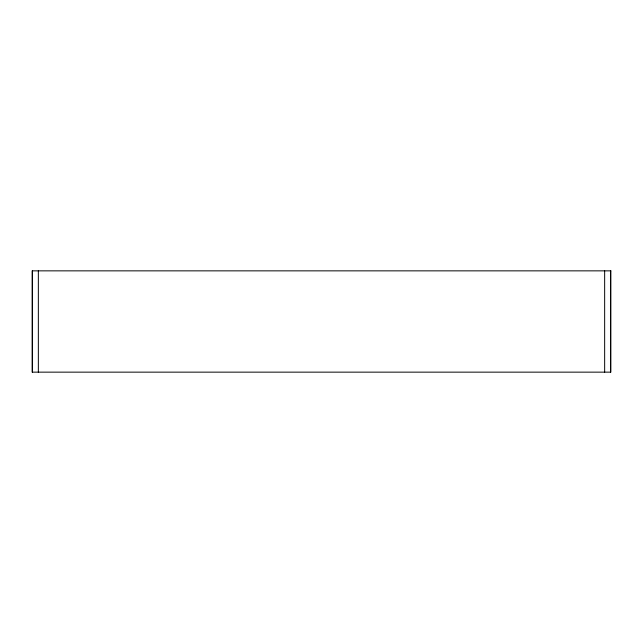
<?xml version="1.0" encoding="UTF-8"?>
<svg xmlns="http://www.w3.org/2000/svg" width="643" height="643" viewBox="0 0 643 643"><rect width="100%" height="100%" fill="white"/><g stroke="black" fill="none" stroke-linecap="round" stroke-linejoin="round"><path stroke-width="0.96" d="M610.537 270.856L610.537 372.144M604.653 270.856L604.653 372.144M38.347 270.856L38.347 372.144M32.463 270.856L32.463 372.144M610.85 270.856L32.15 270.856L32.15 372.144L610.85 372.144L610.85 270.856"/></g></svg>
